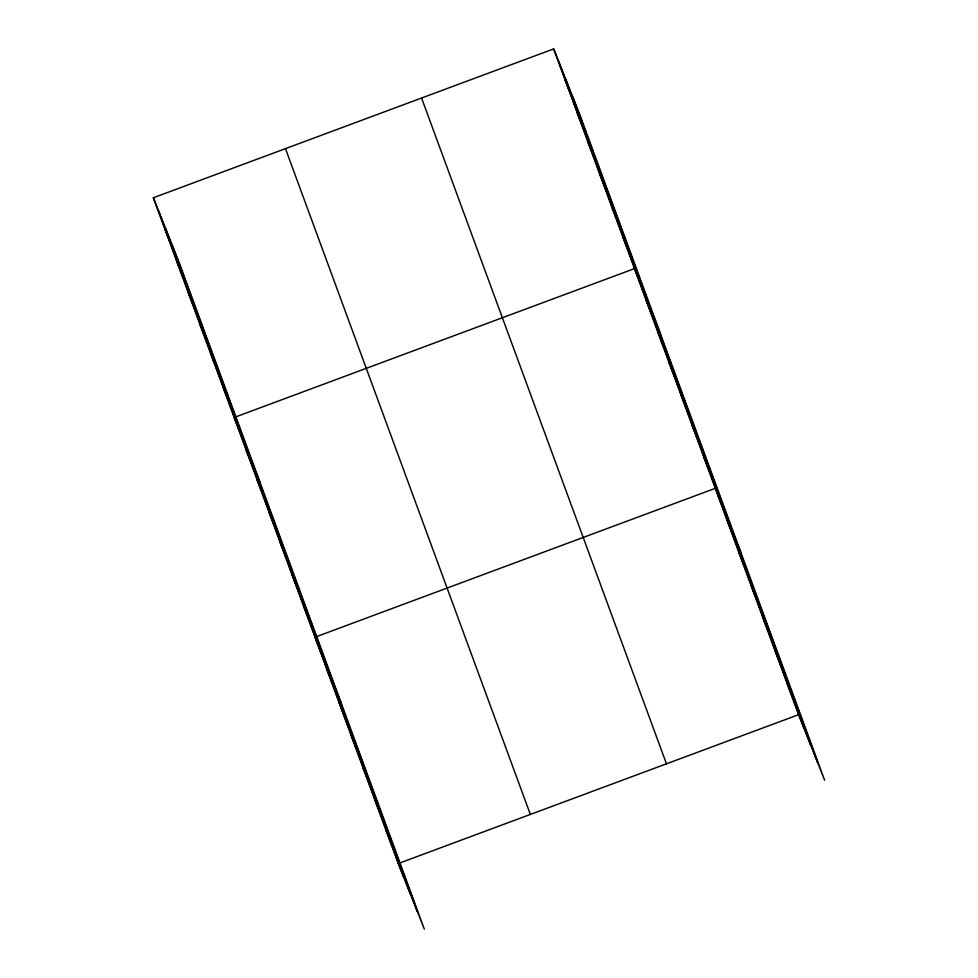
<?xml version="1.0" encoding="UTF-8"?>
<svg xmlns="http://www.w3.org/2000/svg" width="978" height="978" viewBox="0 0 978 978"><rect width="100%" height="100%" fill="white"/><g stroke="black" fill="none" stroke-linecap="round" stroke-linejoin="round"><path stroke-width="1.47" d="M153.363 197.764L179.439 263.302L424.33 929.1L398.254 863.562L153.363 197.764L553.67 48.9L579.746 114.438L824.637 780.236L798.561 714.698L553.67 48.9M316.371 636.678L715.297 488.328L741.373 553.866M398.254 863.562L798.561 714.698M565.211 80.294L570.37 93.252M576.751 111.675L581.91 124.634M588.304 143.069L593.463 156.028M599.844 174.451L605.003 187.409M611.397 205.845L616.543 218.803M622.937 237.226L628.096 250.185M660.566 334.158L634.477 268.62L234.17 417.472L260.258 483.01M646.03 300.001L651.189 312.96M657.571 331.395L662.729 344.354M669.111 362.777L674.27 375.735M680.664 394.171L685.822 407.129M692.204 425.552L697.363 438.511M703.757 456.946L708.903 469.905M727.192 520.675L732.351 533.633M739.087 553.01L744.246 565.969M750.982 585.345L756.141 598.304M762.877 617.68L768.036 630.651M774.772 650.028L779.931 662.986M786.667 682.363L791.825 695.321M164.903 229.145L170.062 242.104M176.456 260.539L181.602 273.498M187.996 291.921L193.155 304.879M199.536 323.315L204.695 336.273M211.089 354.696L216.248 367.655M222.629 386.09L227.788 399.048M245.722 448.865L250.881 461.824M257.263 480.247L262.422 493.205M268.803 511.641L273.962 524.599M280.356 543.022L285.515 555.981M291.896 574.416L297.055 587.375M303.449 605.798L308.608 618.768M314.989 637.191L341.065 702.73M326.884 669.527L332.043 682.485M338.779 701.862L343.938 714.832M350.674 734.209L355.833 747.168M362.569 766.544L367.728 779.503M374.464 798.879L379.623 811.85M386.359 831.227L391.518 844.185M572.839 97.091L817.73 762.889M565.724 79.206L810.628 745.016M558.829 61.858L803.72 727.669M421.567 98.02L666.458 763.83M285.466 148.632L530.357 814.442M172.531 245.943L417.423 911.753M165.416 228.07L410.32 893.868M158.522 210.722L403.413 876.52"/></g></svg>
